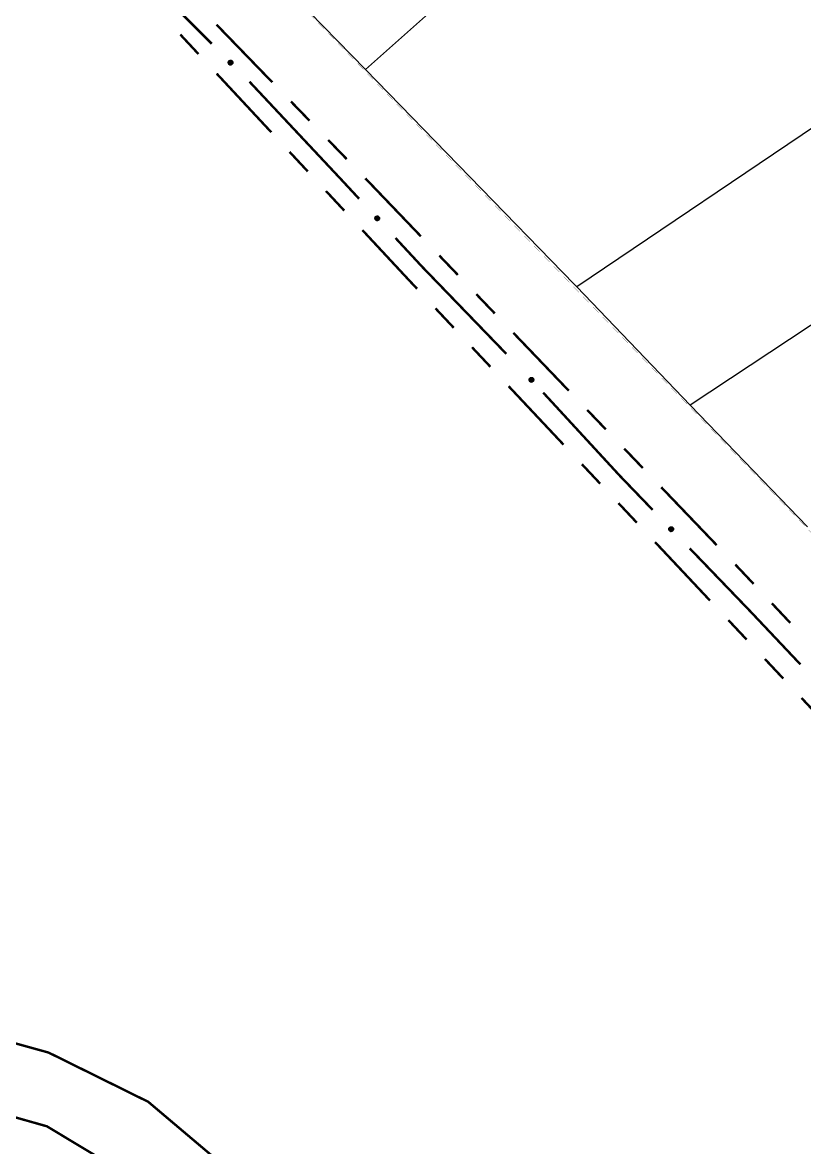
# Model space of a CAD drawing. Extents: x 201549 to 203722, y 4857623 to 4859778.
# Drawn here: x 202201.3 to 202259.8, y 4859006.3 to 4859090.4 of the extents above; entities that cross this region are included whole.
import ezdxf

# ---------------------------------------------------------------- set-up
doc = ezdxf.new("R2010")
doc.units = 0
doc.header["$LTSCALE"] = 1.5
doc.header["$MEASUREMENT"] = 0
for name, color, linetype in [('CD-MALHA-LOTES', 40, 'CONTINUOUS'), ('RU-QUADRAS', 6, 'CONTINUOUS'), ('SV-EIXO-RUA-N-PAV', 6, 'CONTINUOUS'), ('SV-RUA-NAO-PAV-S-GUIA-C-GUIA', 7, 'CONTINUOUS')]:
    doc.layers.add(name, color=color, linetype=linetype)

msp = doc.modelspace()

# ---------------------------------------------------------------- linework, layer by layer
at = {"layer": 'CD-MALHA-LOTES', "linetype": 'Continuous'}
for p, q in [((202226.93, 4859086.92), (202203.9, 4859110.57)), ((202282.62, 4859097.6), (202242.75, 4859070.66)), ((202233.86, 4859093.1), (202226.93, 4859086.92)), ((202242.56, 4859070.86), (202226.93, 4859086.92)), ((202271.18, 4859075), (202251.23, 4859061.83)), ((202242.75, 4859070.66), (202242.56, 4859070.86)), ((202251.23, 4859061.83), (202242.75, 4859070.66)), ((202260, 4859052.71), (202251.23, 4859061.83))]:
    msp.add_line(p, q, dxfattribs=at)
at = {"layer": 'RU-QUADRAS', "linetype": 'Continuous'}
for points in [[(202235.76, 4859163.26, 0.01, 0.01, 0), (202262.39, 4859206.94, 0.01, 0.01, 0.00461571), (202425.84, 4859034.45, 0.01, 0.01, 0), (202399.09, 4858988.36, 0.01, 0.01, -0.0031617), (202288.74, 4859106.89, 0.01, 0.01, 0)], [(202203.9, 4859110.57, 0.01, 0.01, 0), (202227.97, 4859155.4, 0.01, 0.01, 0), (202314.16, 4859063.99, 0.01, 0.01, 0), (202315.31, 4859065.1, 0.01, 0.01, 0), (202340.93, 4859035.3, 0.01, 0.01, 0), (202348.92, 4859026.47, 0.01, 0.01, 0), (202381.61, 4858993.5, 0.01, 0.01, 0), (202398.87, 4858975.05, 0.01, 0.01, 0.017601262), (202366.79, 4858936.78, 0.01, 0.01, 0), (202318.59, 4858987.26, 0.01, 0.01, 0), (202273.34, 4859033.15, 0.01, 0.01, 0), (202275.98, 4859036.07, 0.01, 0.01, 0)]]:
    msp.add_lwpolyline(points, format="xyseb", close=True, dxfattribs=at)
at = {"layer": 'SV-EIXO-RUA-N-PAV', "const_width": 0.18}
for points in [[(202212.791516, 4859091.488525), (202215.429313, 4859088.850727)], [(202212.791516, 4859091.488525), (202215.429313, 4859088.850727)], [(202218.250516, 4859086.015302), (202225.092921, 4859078.722738)], [(202218.250516, 4859086.015302), (202225.092921, 4859078.722738)], [(202225.092921, 4859078.722738), (202225.149589, 4859078.662343)], [(202225.092921, 4859078.722738), (202225.149589, 4859078.662343)], [(202225.149589, 4859078.662343), (202226.453619, 4859077.256963)], [(202225.149589, 4859078.662343), (202226.453619, 4859077.256963)], [(202229.174342, 4859074.324785), (202230.534703, 4859072.858696)], [(202229.174342, 4859074.324785), (202230.534703, 4859072.858696)], [(202230.534703, 4859072.858696), (202231.172589, 4859072.171234)], [(202230.534703, 4859072.858696), (202231.172589, 4859072.171234)], [(202231.172589, 4859072.171234), (202237.47142, 4859065.656031)], [(202231.172589, 4859072.171234), (202237.47142, 4859065.656031)], [(202240.229196, 4859062.759019), (202245.651186, 4859056.87667)], [(202240.229196, 4859062.759019), (202245.651186, 4859056.87667)], [(202245.651186, 4859056.87667), (202245.964828, 4859056.536399)], [(202245.651186, 4859056.87667), (202245.964828, 4859056.536399)], [(202245.964828, 4859056.536399), (202248.418549, 4859053.988606)], [(202245.964828, 4859056.536399), (202248.418549, 4859053.988606)], [(202251.193286, 4859051.107489), (202255.355392, 4859046.785813)], [(202251.193286, 4859051.107489), (202255.355392, 4859046.785813)], [(202255.355392, 4859046.785813), (202255.732699, 4859046.394041)], [(202255.355392, 4859046.785813), (202255.732699, 4859046.394041)], [(202255.732699, 4859046.394041), (202259.479811, 4859042.428189)], [(202255.732699, 4859046.394041), (202259.479811, 4859042.428189)]]:
    msp.add_lwpolyline(points, dxfattribs=at)
at = {"layer": 'SV-EIXO-RUA-N-PAV'}
for points in [[(202216.819768, 4859087.61595), (202216.868671, 4859087.616643), (202216.910843, 4859087.607238), (202216.943759, 4859087.589271), (202216.968706, 4859087.565809), (202216.991524, 4859087.538932), (202217.008551, 4859087.506759), (202217.01954, 4859087.466864), (202217.020579, 4859087.417812), (202217.008106, 4859087.375244), (202216.992217, 4859087.342031), (202216.96925, 4859087.314609), (202216.942769, 4859087.29288), (202216.908764, 4859087.276298), (202216.868226, 4859087.265557), (202216.818877, 4859087.265706), (202216.777596, 4859087.275209), (202216.746215, 4859087.293424), (202216.718793, 4859087.316688), (202216.695826, 4859087.344407), (202216.679294, 4859087.376085), (202216.668553, 4859087.416921), (202216.669345, 4859087.465626), (202216.678354, 4859087.506907), (202216.696123, 4859087.538536), (202216.719635, 4859087.565017), (202216.746314, 4859087.588231), (202216.777943, 4859087.606694), (202216.819768, 4859087.61595)], [(202216.819768, 4859087.61595), (202216.868671, 4859087.616643), (202216.910843, 4859087.607238), (202216.943759, 4859087.589271), (202216.968706, 4859087.565809), (202216.991524, 4859087.538932), (202217.008551, 4859087.506759), (202217.01954, 4859087.466864), (202217.020579, 4859087.417812), (202217.008106, 4859087.375244), (202216.992217, 4859087.342031), (202216.96925, 4859087.314609), (202216.942769, 4859087.29288), (202216.908764, 4859087.276298), (202216.868226, 4859087.265557), (202216.818877, 4859087.265706), (202216.777596, 4859087.275209), (202216.746215, 4859087.293424), (202216.718793, 4859087.316688), (202216.695826, 4859087.344407), (202216.679294, 4859087.376085), (202216.668553, 4859087.416921), (202216.669345, 4859087.465626), (202216.678354, 4859087.506907), (202216.696123, 4859087.538536), (202216.719635, 4859087.565017), (202216.746314, 4859087.588231), (202216.777943, 4859087.606694), (202216.819768, 4859087.61595)], [(202227.796946, 4859075.971073), (202227.845841, 4859075.969938), (202227.887632, 4859075.958963), (202227.919853, 4859075.939778), (202227.943905, 4859075.9154), (202227.965703, 4859075.887689), (202227.981515, 4859075.854901), (202227.991005, 4859075.814623), (202227.99021, 4859075.765567), (202227.976154, 4859075.723495), (202227.959035, 4859075.690899), (202227.935059, 4859075.664355), (202227.907784, 4859075.643631), (202227.873184, 4859075.628332), (202227.832272, 4859075.619114), (202227.782963, 4859075.621107), (202227.742066, 4859075.632147), (202227.711388, 4859075.651522), (202227.684855, 4859075.675795), (202227.66294, 4859075.704353), (202227.647604, 4859075.736627), (202227.638397, 4859075.777835), (202227.641009, 4859075.826477), (202227.651554, 4859075.867393), (202227.670494, 4859075.898335), (202227.694978, 4859075.923919), (202227.722507, 4859075.94612), (202227.754804, 4859075.963387), (202227.796946, 4859075.971073)], [(202227.796946, 4859075.971073), (202227.845841, 4859075.969938), (202227.887632, 4859075.958963), (202227.919853, 4859075.939778), (202227.943905, 4859075.9154), (202227.965703, 4859075.887689), (202227.981515, 4859075.854901), (202227.991005, 4859075.814623), (202227.99021, 4859075.765567), (202227.976154, 4859075.723495), (202227.959035, 4859075.690899), (202227.935059, 4859075.664355), (202227.907784, 4859075.643631), (202227.873184, 4859075.628332), (202227.832272, 4859075.619114), (202227.782963, 4859075.621107), (202227.742066, 4859075.632147), (202227.711388, 4859075.651522), (202227.684855, 4859075.675795), (202227.66294, 4859075.704353), (202227.647604, 4859075.736627), (202227.638397, 4859075.777835), (202227.641009, 4859075.826477), (202227.651554, 4859075.867393), (202227.670494, 4859075.898335), (202227.694978, 4859075.923919), (202227.722507, 4859075.94612), (202227.754804, 4859075.963387), (202227.796946, 4859075.971073)], [(202239.332452, 4859063.894322), (202239.381343, 4859063.893024), (202239.423098, 4859063.881912), (202239.455255, 4859063.86262), (202239.479227, 4859063.838162), (202239.500932, 4859063.810379), (202239.516636, 4859063.777539), (202239.525992, 4859063.73723), (202239.525035, 4859063.688177), (202239.51084, 4859063.646152), (202239.493613, 4859063.613613), (202239.469549, 4859063.587148), (202239.442206, 4859063.566515), (202239.407554, 4859063.55133), (202239.366613, 4859063.542248), (202239.317311, 4859063.544404), (202239.276451, 4859063.55558), (202239.245836, 4859063.575056), (202239.219384, 4859063.599417), (202239.197564, 4859063.628047), (202239.182335, 4859063.660372), (202239.173264, 4859063.70161), (202239.176037, 4859063.750243), (202239.186718, 4859063.791124), (202239.20576, 4859063.822003), (202239.230329, 4859063.847506), (202239.257931, 4859063.869615), (202239.290285, 4859063.886775), (202239.332452, 4859063.894322)], [(202239.332452, 4859063.894322), (202239.381343, 4859063.893024), (202239.423098, 4859063.881912), (202239.455255, 4859063.86262), (202239.479227, 4859063.838162), (202239.500932, 4859063.810379), (202239.516636, 4859063.777539), (202239.525992, 4859063.73723), (202239.525035, 4859063.688177), (202239.51084, 4859063.646152), (202239.493613, 4859063.613613), (202239.469549, 4859063.587148), (202239.442206, 4859063.566515), (202239.407554, 4859063.55133), (202239.366613, 4859063.542248), (202239.317311, 4859063.544404), (202239.276451, 4859063.55558), (202239.245836, 4859063.575056), (202239.219384, 4859063.599417), (202239.197564, 4859063.628047), (202239.182335, 4859063.660372), (202239.173264, 4859063.70161), (202239.176037, 4859063.750243), (202239.186718, 4859063.791124), (202239.20576, 4859063.822003), (202239.230329, 4859063.847506), (202239.257931, 4859063.869615), (202239.290285, 4859063.886775), (202239.332452, 4859063.894322)], [(202249.785538, 4859052.727898), (202249.834445, 4859052.727672), (202249.876433, 4859052.717476), (202249.909005, 4859052.698892), (202249.933506, 4859052.674965), (202249.955815, 4859052.647664), (202249.972234, 4859052.615176), (202249.98247, 4859052.575081), (202249.982587, 4859052.526019), (202249.969316, 4859052.483693), (202249.952805, 4859052.450785), (202249.929327, 4859052.4238), (202249.902442, 4859052.402572), (202249.868131, 4859052.386633), (202249.827398, 4859052.376656), (202249.77806, 4859052.377733), (202249.736965, 4859052.388011), (202249.705932, 4859052.406813), (202249.678953, 4859052.430588), (202249.656511, 4859052.458734), (202249.640578, 4859052.490718), (202249.630607, 4859052.531748), (202249.632314, 4859052.58043), (202249.642098, 4859052.621534), (202249.660459, 4859052.652823), (202249.684464, 4859052.678857), (202249.711575, 4859052.701566), (202249.743545, 4859052.71943), (202249.785538, 4859052.727898)], [(202249.785538, 4859052.727898), (202249.834445, 4859052.727672), (202249.876433, 4859052.717476), (202249.909005, 4859052.698892), (202249.933506, 4859052.674965), (202249.955815, 4859052.647664), (202249.972234, 4859052.615176), (202249.98247, 4859052.575081), (202249.982587, 4859052.526019), (202249.969316, 4859052.483693), (202249.952805, 4859052.450785), (202249.929327, 4859052.4238), (202249.902442, 4859052.402572), (202249.868131, 4859052.386633), (202249.827398, 4859052.376656), (202249.77806, 4859052.377733), (202249.736965, 4859052.388011), (202249.705932, 4859052.406813), (202249.678953, 4859052.430588), (202249.656511, 4859052.458734), (202249.640578, 4859052.490718), (202249.630607, 4859052.531748), (202249.632314, 4859052.58043), (202249.642098, 4859052.621534), (202249.660459, 4859052.652823), (202249.684464, 4859052.678857), (202249.711575, 4859052.701566), (202249.743545, 4859052.71943), (202249.785538, 4859052.727898)]]:
    msp.add_lwpolyline(points, close=True, dxfattribs=at)
for points in [[(202216.668553, 4859087.416921), (202216.868226, 4859087.265557)], [(202216.668553, 4859087.416921), (202216.868226, 4859087.265557)], [(202216.669345, 4859087.465626), (202216.908764, 4859087.276298)], [(202216.669345, 4859087.465626), (202216.908764, 4859087.276298)], [(202216.672746, 4859087.43964), (202216.885981, 4859087.272719)], [(202216.672746, 4859087.43964), (202216.885981, 4859087.272719)], [(202216.674676, 4859087.484024), (202216.921681, 4859087.287192)], [(202216.674676, 4859087.484024), (202216.921681, 4859087.287192)], [(202216.678354, 4859087.506907), (202216.942769, 4859087.29288)], [(202216.678354, 4859087.506907), (202216.942769, 4859087.29288)], [(202216.679294, 4859087.376085), (202216.818877, 4859087.265706)], [(202216.679294, 4859087.376085), (202216.818877, 4859087.265706)], [(202216.6795, 4859087.394291), (202216.837738, 4859087.270789)], [(202216.6795, 4859087.394291), (202216.837738, 4859087.270789)], [(202216.689149, 4859087.519724), (202216.953521, 4859087.305524)], [(202216.689149, 4859087.519724), (202216.953521, 4859087.305524)], [(202216.691078, 4859087.357627), (202216.793354, 4859087.274648)], [(202216.691078, 4859087.357627), (202216.793354, 4859087.274648)], [(202216.695826, 4859087.344407), (202216.777596, 4859087.275209)], [(202216.695826, 4859087.344407), (202216.777596, 4859087.275209)], [(202216.696123, 4859087.538536), (202216.96925, 4859087.314609)], [(202216.696123, 4859087.538536), (202216.96925, 4859087.314609)], [(202216.709411, 4859087.549634), (202216.977643, 4859087.327716)], [(202216.709411, 4859087.549634), (202216.977643, 4859087.327716)], [(202216.719635, 4859087.565017), (202216.992217, 4859087.342031)], [(202216.719635, 4859087.565017), (202216.992217, 4859087.342031)], [(202216.736427, 4859087.574721), (202216.997905, 4859087.363416)], [(202216.736427, 4859087.574721), (202216.997905, 4859087.363416)], [(202216.746314, 4859087.588231), (202217.008106, 4859087.375244)], [(202216.746314, 4859087.588231), (202217.008106, 4859087.375244)], [(202216.765373, 4859087.594018), (202217.011413, 4859087.400081)], [(202216.765373, 4859087.594018), (202217.011413, 4859087.400081)], [(202216.777943, 4859087.606694), (202217.020579, 4859087.417812)], [(202216.777943, 4859087.606694), (202217.020579, 4859087.417812)], [(202216.798178, 4859087.609456), (202217.016237, 4859087.443499)], [(202216.798178, 4859087.609456), (202217.016237, 4859087.443499)], [(202216.819768, 4859087.61595), (202217.01954, 4859087.466864)], [(202216.819768, 4859087.61595), (202217.01954, 4859087.466864)], [(202216.846421, 4859087.615245), (202217.008518, 4859087.491743)], [(202216.846421, 4859087.615245), (202217.008518, 4859087.491743)], [(202216.868671, 4859087.616643), (202217.008551, 4859087.506759)], [(202216.868671, 4859087.616643), (202217.008551, 4859087.506759)], [(202216.892735, 4859087.611386), (202216.993081, 4859087.528407)], [(202216.892735, 4859087.611386), (202216.993081, 4859087.528407)], [(202216.910843, 4859087.607238), (202216.991524, 4859087.538932)], [(202216.910843, 4859087.607238), (202216.991524, 4859087.538932)], [(202227.638397, 4859075.777835), (202227.832272, 4859075.619114)], [(202227.638397, 4859075.777835), (202227.832272, 4859075.619114)], [(202227.641009, 4859075.826477), (202227.873184, 4859075.628332)], [(202227.641009, 4859075.826477), (202227.873184, 4859075.628332)], [(202227.643436, 4859075.800382), (202227.850282, 4859075.625607)], [(202227.643436, 4859075.800382), (202227.850282, 4859075.625607)], [(202227.647023, 4859075.844663), (202227.886498, 4859075.638735)], [(202227.647023, 4859075.844663), (202227.886498, 4859075.638735)], [(202227.647604, 4859075.736627), (202227.782963, 4859075.621107)], [(202227.647604, 4859075.736627), (202227.782963, 4859075.621107)], [(202227.64849, 4859075.754813), (202227.802, 4859075.625482)], [(202227.64849, 4859075.754813), (202227.802, 4859075.625482)], [(202227.651554, 4859075.867393), (202227.907784, 4859075.643631)], [(202227.651554, 4859075.867393), (202227.907784, 4859075.643631)], [(202227.65869, 4859075.717741), (202227.757792, 4859075.630997)], [(202227.65869, 4859075.717741), (202227.757792, 4859075.630997)], [(202227.662821, 4859075.879797), (202227.919002, 4859075.655864)], [(202227.662821, 4859075.879797), (202227.919002, 4859075.655864)], [(202227.66294, 4859075.704353), (202227.742066, 4859075.632147)], [(202227.66294, 4859075.704353), (202227.742066, 4859075.632147)], [(202227.670494, 4859075.898335), (202227.935059, 4859075.664355)], [(202227.670494, 4859075.898335), (202227.935059, 4859075.664355)], [(202227.684187, 4859075.908929), (202227.943936, 4859075.677139)], [(202227.684187, 4859075.908929), (202227.943936, 4859075.677139)], [(202227.694978, 4859075.923919), (202227.959035, 4859075.690899)], [(202227.694978, 4859075.923919), (202227.959035, 4859075.690899)], [(202227.712122, 4859075.932988), (202227.965518, 4859075.712057)], [(202227.712122, 4859075.932988), (202227.965518, 4859075.712057)], [(202227.722507, 4859075.94612), (202227.976154, 4859075.723495)], [(202227.722507, 4859075.94612), (202227.976154, 4859075.723495)], [(202227.741769, 4859075.95119), (202227.980387, 4859075.748191)], [(202227.741769, 4859075.95119), (202227.980387, 4859075.748191)], [(202227.754804, 4859075.963387), (202227.99021, 4859075.765567)], [(202227.754804, 4859075.963387), (202227.99021, 4859075.765567)], [(202227.775128, 4859075.965391), (202227.986831, 4859075.791399)], [(202227.775128, 4859075.965391), (202227.986831, 4859075.791399)], [(202227.796946, 4859075.971073), (202227.991005, 4859075.814623)], [(202227.796946, 4859075.971073), (202227.991005, 4859075.814623)], [(202227.823554, 4859075.969372), (202227.980921, 4859075.839897)], [(202227.823554, 4859075.969372), (202227.980921, 4859075.839897)], [(202227.845841, 4859075.969938), (202227.981515, 4859075.854901)], [(202227.845841, 4859075.969938), (202227.981515, 4859075.854901)], [(202227.869691, 4859075.963784), (202227.966865, 4859075.877113)], [(202227.869691, 4859075.963784), (202227.966865, 4859075.877113)], [(202227.887632, 4859075.958963), (202227.965703, 4859075.887689)], [(202227.887632, 4859075.958963), (202227.965703, 4859075.887689)], [(202239.173264, 4859063.70161), (202239.366613, 4859063.542248)], [(202239.173264, 4859063.70161), (202239.366613, 4859063.542248)], [(202239.176037, 4859063.750243), (202239.407554, 4859063.55133)], [(202239.176037, 4859063.750243), (202239.407554, 4859063.55133)], [(202239.178378, 4859063.72414), (202239.384644, 4859063.548681)], [(202239.178378, 4859063.72414), (202239.384644, 4859063.548681)], [(202239.182112, 4859063.768409), (202239.420903, 4859063.561689)], [(202239.182112, 4859063.768409), (202239.420903, 4859063.561689)], [(202239.186718, 4859063.791124), (202239.442206, 4859063.566515)], [(202239.186718, 4859063.791124), (202239.442206, 4859063.566515)], [(202239.198026, 4859063.80349), (202239.453463, 4859063.578711)], [(202239.198026, 4859063.80349), (202239.453463, 4859063.578711)], [(202239.20576, 4859063.822003), (202239.469549, 4859063.587148)], [(202239.20576, 4859063.822003), (202239.469549, 4859063.587148)], [(202239.219488, 4859063.832552), (202239.478468, 4859063.599903)], [(202239.219488, 4859063.832552), (202239.478468, 4859063.599903)], [(202239.230329, 4859063.847506), (202239.493613, 4859063.613613)], [(202239.230329, 4859063.847506), (202239.493613, 4859063.613613)], [(202239.247503, 4859063.856518), (202239.500166, 4859063.634748)], [(202239.247503, 4859063.856518), (202239.500166, 4859063.634748)], [(202239.257931, 4859063.869615), (202239.51084, 4859063.646152)], [(202239.257931, 4859063.869615), (202239.51084, 4859063.646152)], [(202239.27721, 4859063.874622), (202239.515155, 4859063.670833)], [(202239.27721, 4859063.874622), (202239.515155, 4859063.670833)], [(202239.290285, 4859063.886775), (202239.525035, 4859063.688177)], [(202239.290285, 4859063.886775), (202239.525035, 4859063.688177)], [(202239.310616, 4859063.888712), (202239.521742, 4859063.71402)], [(202239.310616, 4859063.888712), (202239.521742, 4859063.71402)], [(202239.332452, 4859063.894322), (202239.525992, 4859063.73723)], [(202239.332452, 4859063.894322), (202239.525992, 4859063.73723)], [(202239.359055, 4859063.892533), (202239.515992, 4859063.762537)], [(202239.359055, 4859063.892533), (202239.515992, 4859063.762537)], [(202239.381343, 4859063.893024), (202239.516636, 4859063.777539)], [(202239.381343, 4859063.893024), (202239.516636, 4859063.777539)], [(202239.405173, 4859063.886792), (202239.502059, 4859063.7998)], [(202239.405173, 4859063.886792), (202239.502059, 4859063.7998)], [(202239.423098, 4859063.881912), (202239.500932, 4859063.810379)], [(202239.423098, 4859063.881912), (202239.500932, 4859063.810379)], [(202239.182335, 4859063.660372), (202239.317311, 4859063.544404)], [(202239.182335, 4859063.660372), (202239.317311, 4859063.544404)], [(202239.183281, 4859063.678554), (202239.336362, 4859063.548716)], [(202239.183281, 4859063.678554), (202239.336362, 4859063.548716)], [(202239.193358, 4859063.641449), (202239.292172, 4859063.554378)], [(202239.193358, 4859063.641449), (202239.292172, 4859063.554378)], [(202239.197564, 4859063.628047), (202239.276451, 4859063.55558)], [(202239.197564, 4859063.628047), (202239.276451, 4859063.55558)], [(202249.630607, 4859052.531748), (202249.827398, 4859052.376656)], [(202249.630607, 4859052.531748), (202249.827398, 4859052.376656)], [(202249.632314, 4859052.58043), (202249.868131, 4859052.386633)], [(202249.632314, 4859052.58043), (202249.868131, 4859052.386633)], [(202249.635226, 4859052.554384), (202249.845284, 4859052.383483)], [(202249.635226, 4859052.554384), (202249.845284, 4859052.383483)], [(202249.63799, 4859052.598724), (202249.88125, 4859052.397282)], [(202249.63799, 4859052.598724), (202249.88125, 4859052.397282)], [(202249.640578, 4859052.490718), (202249.77806, 4859052.377733)], [(202249.640578, 4859052.490718), (202249.77806, 4859052.377733)], [(202249.641126, 4859052.508917), (202249.797013, 4859052.38246)], [(202249.641126, 4859052.508917), (202249.797013, 4859052.38246)], [(202249.642098, 4859052.621534), (202249.902442, 4859052.402572)], [(202249.642098, 4859052.621534), (202249.902442, 4859052.402572)], [(202249.652013, 4859052.472041), (202249.75271, 4859052.387154)], [(202249.652013, 4859052.472041), (202249.75271, 4859052.387154)], [(202249.653132, 4859052.634145), (202249.913429, 4859052.415012)], [(202249.653132, 4859052.634145), (202249.913429, 4859052.415012)], [(202249.656511, 4859052.458734), (202249.736965, 4859052.388011)], [(202249.656511, 4859052.458734), (202249.736965, 4859052.388011)], [(202249.660459, 4859052.652823), (202249.929327, 4859052.4238)], [(202249.660459, 4859052.652823), (202249.929327, 4859052.4238)], [(202249.673953, 4859052.66367), (202249.937964, 4859052.436746)], [(202249.673953, 4859052.66367), (202249.937964, 4859052.436746)], [(202249.684464, 4859052.678857), (202249.952805, 4859052.450785)], [(202249.684464, 4859052.678857), (202249.952805, 4859052.450785)], [(202249.701436, 4859052.688244), (202249.958894, 4859052.472059)], [(202249.701436, 4859052.688244), (202249.958894, 4859052.472059)], [(202249.711575, 4859052.701566), (202249.969316, 4859052.483693)], [(202249.711575, 4859052.701566), (202249.969316, 4859052.483693)], [(202249.73074, 4859052.706993), (202249.973089, 4859052.508463)], [(202249.73074, 4859052.706993), (202249.973089, 4859052.508463)], [(202249.743545, 4859052.71943), (202249.982587, 4859052.526019)], [(202249.743545, 4859052.71943), (202249.982587, 4859052.526019)], [(202249.763829, 4859052.721811), (202249.978729, 4859052.551784)], [(202249.763829, 4859052.721811), (202249.978729, 4859052.551784)], [(202249.785538, 4859052.727898), (202249.98247, 4859052.575081)], [(202249.785538, 4859052.727898), (202249.98247, 4859052.575081)], [(202249.812173, 4859052.726692), (202249.971919, 4859052.600163)], [(202249.812173, 4859052.726692), (202249.971919, 4859052.600163)], [(202249.834445, 4859052.727672), (202249.972234, 4859052.615176)], [(202249.834445, 4859052.727672), (202249.972234, 4859052.615176)], [(202249.858406, 4859052.721963), (202249.957173, 4859052.637112)], [(202249.858406, 4859052.721963), (202249.957173, 4859052.637112)], [(202249.876433, 4859052.717476), (202249.955815, 4859052.647664)], [(202249.876433, 4859052.717476), (202249.955815, 4859052.647664)]]:
    msp.add_lwpolyline(points, dxfattribs=at)
at = {"layer": 'SV-RUA-NAO-PAV-S-GUIA-C-GUIA', "const_width": 0.18}
for points in [[(201859.028462, 4859149.223839), (201923.882351, 4859122.176509), (201973.814754, 4859100.237797), (202002.536082, 4859087.618557), (202025.703984, 4859077.969041), (202061.213883, 4859063.179039), (202126.544697, 4859037.640996), (202191.964071, 4859016.521283), (202203.220762, 4859013.398754), (202210.682572, 4859009.712548), (202218.005915, 4859003.519052), (202226.748186, 4858992.968193), (202258.505155, 4858957.216495), (202318.584969, 4858899.062128)], [(201859.028462, 4859149.223839), (201923.882351, 4859122.176509), (201973.814754, 4859100.237797), (202002.536082, 4859087.618557), (202025.703984, 4859077.969041), (202061.213883, 4859063.179039), (202126.544697, 4859037.640996), (202191.964071, 4859016.521283), (202203.220762, 4859013.398754), (202210.682572, 4859009.712548), (202218.005915, 4859003.519052), (202226.748186, 4858992.968193), (202258.505155, 4858957.216495), (202318.584969, 4858899.062128)], [(201859.066633, 4859146.719947), (201882.807408, 4859137.2829), (201932.113533, 4859116.781263), (202023.56701, 4859076.484536), (202055.557423, 4859063.651338), (202073.497897, 4859054.283882), (202120.784859, 4859035.056461), (202185.136596, 4859012.588709), (202196.441882, 4859009.767156), (202203.096011, 4859007.883291), (202210.060449, 4859003.694121), (202219.153623, 4858992.893702), (202246.175316, 4858962.246412), (202250.835052, 4858957.340206)], [(201859.066633, 4859146.719947), (201882.807408, 4859137.2829), (201932.113533, 4859116.781263), (202023.56701, 4859076.484536), (202055.557423, 4859063.651338), (202073.497897, 4859054.283882), (202120.784859, 4859035.056461), (202185.136596, 4859012.588709), (202196.441882, 4859009.767156), (202203.096011, 4859007.883291), (202210.060449, 4859003.694121), (202219.153623, 4858992.893702), (202246.175316, 4858962.246412), (202250.835052, 4858957.340206)], [(202219.965175, 4859085.96619), (202215.79027, 4859090.275502)], [(202219.965175, 4859085.96619), (202215.79027, 4859090.275502)], [(202214.437573, 4859088.080538), (202213.074485, 4859089.544091)], [(202214.437573, 4859088.080538), (202213.074485, 4859089.544091)], [(202219.889927, 4859082.226322), (202215.800661, 4859086.616984)], [(202219.889927, 4859082.226322), (202215.800661, 4859086.616984)], [(202222.748445, 4859083.093316), (202221.35681, 4859084.529753)], [(202222.748445, 4859083.093316), (202221.35681, 4859084.529753)], [(202225.531715, 4859080.220442), (202224.14008, 4859081.656879)], [(202225.531715, 4859080.220442), (202224.14008, 4859081.656879)], [(202222.139088, 4859079.811387), (202221.253015, 4859080.762768)], [(202222.139088, 4859079.811387), (202221.253015, 4859080.762768)], [(202222.616104, 4859079.299214), (202222.139088, 4859079.811387)], [(202222.616104, 4859079.299214), (202222.139088, 4859079.811387)], [(202231.074342, 4859074.451651), (202226.922955, 4859078.783623)], [(202231.074342, 4859074.451651), (202226.922955, 4859078.783623)], [(202225.34228, 4859076.372107), (202223.979192, 4859077.83566)], [(202225.34228, 4859076.372107), (202223.979192, 4859077.83566)], [(202230.16961, 4859071.188982), (202226.705369, 4859074.908553)], [(202230.16961, 4859071.188982), (202226.705369, 4859074.908553)], [(202233.841933, 4859071.563669), (202232.458138, 4859073.00766)], [(202233.841933, 4859071.563669), (202232.458138, 4859073.00766)], [(202230.797667, 4859070.520729), (202230.16961, 4859071.188982)], [(202230.797667, 4859070.520729), (202230.16961, 4859071.188982)], [(202236.609525, 4859068.675688), (202235.225729, 4859070.119679)], [(202236.609525, 4859068.675688), (202235.225729, 4859070.119679)], [(202233.537073, 4859067.605998), (202232.16737, 4859069.063364)], [(202233.537073, 4859067.605998), (202232.16737, 4859069.063364)], [(202242.144707, 4859062.899724), (202237.99332, 4859067.231697)], [(202242.144707, 4859062.899724), (202237.99332, 4859067.231697)], [(202236.27648, 4859064.691268), (202234.906777, 4859066.148633)], [(202236.27648, 4859064.691268), (202234.906777, 4859066.148633)], [(202241.755292, 4859058.861807), (202237.646183, 4859063.233903)], [(202241.755292, 4859058.861807), (202237.646183, 4859063.233903)], [(202244.912299, 4859060.011743), (202243.528503, 4859061.455734)], [(202244.912299, 4859060.011743), (202243.528503, 4859061.455734)], [(202247.67989, 4859057.123761), (202246.296095, 4859058.567752)], [(202247.67989, 4859057.123761), (202246.296095, 4859058.567752)], [(202244.494698, 4859055.947077), (202243.124995, 4859057.404442)], [(202244.494698, 4859055.947077), (202243.124995, 4859057.404442)], [(202253.215073, 4859051.347798), (202249.063686, 4859055.67977)], [(202253.215073, 4859051.347798), (202249.063686, 4859055.67977)], [(202247.234105, 4859053.032346), (202245.864402, 4859054.489711)], [(202247.234105, 4859053.032346), (202245.864402, 4859054.489711)], [(202252.712917, 4859047.202885), (202248.603808, 4859051.574981)], [(202252.712917, 4859047.202885), (202248.603808, 4859051.574981)], [(202254.895625, 4859049.594142), (202254.598869, 4859049.903807)], [(202254.895625, 4859049.594142), (202254.598869, 4859049.903807)], [(202255.287143, 4859049.17837), (202254.895625, 4859049.594142)], [(202255.287143, 4859049.17837), (202254.895625, 4859049.594142)], [(202255.972696, 4859048.450347), (202255.287143, 4859049.17837)], [(202255.972696, 4859048.450347), (202255.287143, 4859049.17837)], [(202258.714909, 4859045.538257), (202257.343803, 4859046.994302)], [(202258.714909, 4859045.538257), (202257.343803, 4859046.994302)], [(202255.452323, 4859044.288155), (202254.08262, 4859045.74552)], [(202255.452323, 4859044.288155), (202254.08262, 4859045.74552)], [(202258.19173, 4859041.373425), (202256.822026, 4859042.83079)], [(202258.19173, 4859041.373425), (202256.822026, 4859042.83079)], [(202262.743784, 4859036.530035), (202259.561433, 4859039.916059)], [(202262.743784, 4859036.530035), (202259.561433, 4859039.916059)]]:
    msp.add_lwpolyline(points, dxfattribs=at)

doc.saveas('drawing.dxf')
